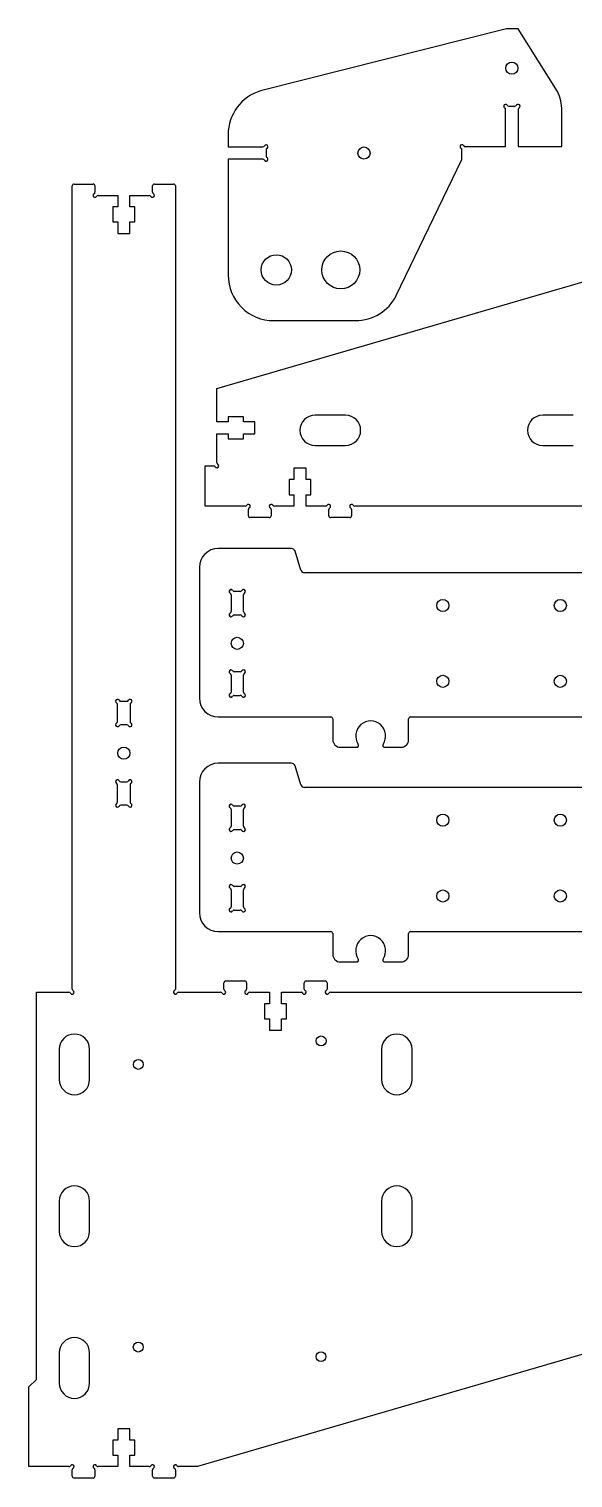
# Model space of a CAD drawing. Extents: x 223 to 1017, y 363 to 753.
# Drawn here: x 223 to 366.5, y 365.8 to 747.6 of the extents above; entities that cross this region are included whole.
import ezdxf

# ---------------------------------------------------------------- set-up
doc = ezdxf.new("R2010")
doc.units = 0
doc.header["$MEASUREMENT"] = 0
doc.layers.add('PRINCIPAL', color=7, linetype='Continuous')

msp = doc.modelspace()

# ---------------------------------------------------------------- linework, layer by layer
at = {"layer": 'PRINCIPAL', "linetype": 'Continuous'}
for p, q in [((272.58, 652.87), (595.03, 746.88)), ((348.92, 747.65), (284.1, 731.34)), ((352.01, 747.65), (348.92, 747.65)), ((362.41, 731.19), (352.01, 747.65)), ((348.71, 716.65), (348.71, 726.43)), ((349.58, 727.29), (351.15, 727.29)), ((352.01, 726.43), (352.01, 716.65)), ((363.54, 716.64), (363.54, 726.11)), ((275.54, 719.84), (275.54, 716.6)), ((275.54, 716.6), (284.67, 716.6)), ((285.54, 715.74), (285.54, 714.17)), ((337.18, 713.29), (337.19, 715.78)), ((338.05, 716.65), (348.71, 716.65)), ((352.01, 716.65), (363.54, 716.64)), ((284.67, 713.3), (275.54, 713.3)), ((275.54, 713.3), (275.54, 682.78)), ((319.86, 677.38), (337.18, 713.29)), ((234.92, 706.78), (239.92, 706.78)), ((256.12, 706.78), (261.12, 706.78)), ((234.42, 494.65), (234.42, 706.28)), ((240.42, 706.28), (240.42, 704.65)), ((241.29, 703.78), (246.42, 703.78)), ((246.42, 703.78), (246.42, 700.78)), ((249.62, 700.78), (249.62, 703.78)), ((249.62, 703.78), (254.76, 703.78)), ((255.62, 704.65), (255.62, 706.28)), ((261.62, 706.28), (261.62, 494.65)), ((246.42, 700.78), (245.15, 700.78)), ((245.15, 700.78), (245.15, 696.78)), ((250.9, 700.78), (249.62, 700.78)), ((250.9, 696.78), (250.9, 700.78)), ((245.15, 696.78), (246.42, 696.78)), ((246.42, 696.78), (246.42, 693.78)), ((249.62, 693.78), (249.62, 696.78)), ((249.62, 696.78), (250.9, 696.78)), ((246.42, 693.78), (249.62, 693.78)), ((287.54, 670.78), (309.14, 670.78)), ((272.58, 644.13), (272.58, 652.87)), ((279.58, 645.4), (275.58, 645.4)), ((275.58, 645.4), (275.58, 644.13)), ((279.58, 644.13), (279.58, 645.4)), ((306.48, 645.88), (298.48, 645.88)), ((366.48, 645.88), (358.48, 645.88)), ((275.58, 644.13), (272.58, 644.13)), ((282.58, 644.13), (279.58, 644.13)), ((282.58, 640.93), (282.58, 644.13)), ((272.58, 633.39), (272.58, 640.93)), ((272.58, 640.93), (275.58, 640.93)), ((275.58, 640.93), (275.58, 639.65)), ((275.58, 639.65), (279.58, 639.65)), ((279.58, 639.65), (279.58, 640.93)), ((279.58, 640.93), (282.58, 640.93)), ((298.48, 637.88), (306.48, 637.88)), ((358.48, 637.88), (366.48, 637.88)), ((269.48, 621.88), (269.48, 632.53)), ((269.48, 632.53), (271.71, 632.53)), ((296.08, 631.88), (292.88, 631.88)), ((292.88, 631.88), (292.88, 628.88)), ((296.08, 628.88), (296.08, 631.88)), ((292.88, 628.88), (291.6, 628.88)), ((291.6, 628.88), (291.6, 624.88)), ((297.35, 628.88), (296.08, 628.88)), ((297.35, 624.88), (297.35, 628.88)), ((291.6, 624.88), (292.88, 624.88)), ((292.88, 624.88), (292.88, 621.88)), ((296.08, 621.88), (296.08, 624.88)), ((296.08, 624.88), (297.35, 624.88)), ((280.01, 621.88), (269.48, 621.88)), ((280.88, 619.38), (280.88, 621.01)), ((286.38, 618.88), (281.38, 618.88)), ((286.88, 621.01), (286.88, 619.38)), ((292.88, 621.88), (287.75, 621.88)), ((301.21, 621.88), (296.08, 621.88)), ((302.08, 619.38), (302.08, 621.01)), ((307.58, 618.88), (302.58, 618.88)), ((308.08, 621.01), (308.08, 619.38)), ((440.01, 621.88), (308.95, 621.88)), ((292.22, 610.74), (272.95, 610.74)), ((294.73, 605.05), (293.17, 610.04)), ((267.95, 605.74), (267.95, 571.35)), ((500.57, 604.35), (295.69, 604.35)), ((276.3, 598.57), (276.3, 594.1)), ((278.74, 599.44), (277.17, 599.44)), ((279.6, 594.1), (279.6, 598.57)), ((277.17, 593.24), (278.74, 593.24)), ((276.3, 577.37), (276.3, 572.9)), ((278.74, 578.24), (277.17, 578.24)), ((279.6, 572.9), (279.6, 577.37)), ((246.37, 565.15), (246.37, 569.62)), ((247.24, 570.48), (248.81, 570.48)), ((249.67, 569.62), (249.67, 565.15)), ((277.17, 572.04), (278.74, 572.04)), ((272.95, 566.35), (302.63, 566.35)), ((303.13, 565.85), (303.13, 560.35)), ((323.13, 560.35), (323.13, 565.85)), ((323.63, 566.35), (472.63, 566.35)), ((248.81, 564.28), (247.24, 564.28)), ((305.13, 558.35), (309.44, 558.35)), ((316.81, 558.35), (321.13, 558.35)), ((292.22, 554.16), (272.95, 554.16)), ((294.73, 548.48), (293.17, 553.46)), ((246.37, 543.95), (246.37, 548.42)), ((247.24, 549.28), (248.81, 549.28)), ((249.67, 548.42), (249.67, 543.95)), ((267.95, 549.16), (267.95, 514.78)), ((500.57, 547.78), (295.69, 547.78)), ((248.81, 543.08), (247.24, 543.08)), ((278.74, 542.86), (277.17, 542.86)), ((276.3, 542), (276.3, 537.53)), ((279.6, 537.53), (279.6, 542)), ((277.17, 536.66), (278.74, 536.66)), ((276.3, 520.8), (276.3, 516.33)), ((278.74, 521.66), (277.17, 521.66)), ((279.6, 516.33), (279.6, 520.8)), ((277.17, 515.46), (278.74, 515.46)), ((272.95, 509.78), (302.63, 509.78)), ((303.13, 509.28), (303.13, 503.78)), ((323.13, 503.78), (323.13, 509.28)), ((323.63, 509.78), (472.63, 509.78)), ((305.13, 501.78), (309.44, 501.78)), ((316.81, 501.78), (321.13, 501.78)), ((274.92, 496.78), (279.92, 496.78)), ((296.12, 496.78), (301.12, 496.78)), ((225.02, 391.78), (225.02, 493.78)), ((225.02, 493.78), (233.56, 493.78)), ((262.49, 493.78), (273.56, 493.78)), ((274.42, 494.65), (274.42, 496.28)), ((280.42, 496.28), (280.42, 494.65)), ((281.29, 493.78), (286.42, 493.78)), ((286.42, 493.78), (286.42, 490.78)), ((289.62, 490.78), (289.62, 493.78)), ((289.62, 493.78), (294.76, 493.78)), ((295.62, 494.65), (295.62, 496.28)), ((301.62, 496.28), (301.62, 494.65)), ((302.49, 493.78), (393.56, 493.78)), ((286.42, 490.78), (285.15, 490.78)), ((285.15, 490.78), (285.15, 486.78)), ((290.9, 490.78), (289.62, 490.78)), ((290.9, 486.78), (290.9, 490.78)), ((285.15, 486.78), (286.42, 486.78)), ((286.42, 486.78), (286.42, 483.78)), ((289.62, 483.78), (289.62, 486.78)), ((289.62, 486.78), (290.9, 486.78)), ((286.42, 483.78), (289.62, 483.78)), ((231.02, 478.78), (231.02, 470.78)), ((239.02, 470.78), (239.02, 478.78)), ((316.02, 478.78), (316.02, 470.78)), ((324.02, 470.78), (324.02, 478.78)), ((589.92, 462.79), (267.47, 368.78)), ((231.02, 438.78), (231.02, 430.78)), ((239.02, 430.78), (239.02, 438.78)), ((316.02, 438.78), (316.02, 430.78)), ((324.02, 430.78), (324.02, 438.78)), ((231.02, 398.78), (231.02, 390.78)), ((239.02, 390.78), (239.02, 398.78)), ((223.02, 389.78), (225.02, 391.78)), ((223.02, 368.78), (223.02, 389.78)), ((249.62, 378.78), (246.42, 378.78)), ((246.42, 378.78), (246.42, 375.78)), ((249.62, 375.78), (249.62, 378.78)), ((246.42, 375.78), (245.15, 375.78)), ((245.15, 375.78), (245.15, 371.78)), ((250.9, 375.78), (249.62, 375.78)), ((250.9, 371.78), (250.9, 375.78)), ((245.15, 371.78), (246.42, 371.78)), ((246.42, 371.78), (246.42, 368.78)), ((249.62, 368.78), (249.62, 371.78)), ((249.62, 371.78), (250.9, 371.78)), ((233.56, 368.78), (223.02, 368.78)), ((234.42, 366.28), (234.42, 367.92)), ((240.42, 367.92), (240.42, 366.28)), ((246.42, 368.78), (241.29, 368.78)), ((254.76, 368.78), (249.62, 368.78)), ((255.62, 366.28), (255.62, 367.92)), ((261.62, 367.92), (261.62, 366.28)), ((267.47, 368.78), (262.49, 368.78)), ((239.92, 365.78), (234.92, 365.78)), ((261.12, 365.78), (256.12, 365.78))]:
    msp.add_line(p, q, dxfattribs=at)
for centre, radius in [((350.36, 737.3), 1.6), ((311.36, 714.95), 1.6), ((288.24, 684.15), 4), ((305.24, 684.15), 5), ((332.13, 595.74), 1.6), ((363.13, 595.74), 1.6), ((277.95, 585.74), 1.6), ((332.13, 575.74), 1.6), ((363.13, 575.74), 1.6), ((248.02, 556.78), 1.6), ((332.13, 539.16), 1.6), ((363.13, 539.16), 1.6), ((277.95, 529.16), 1.6), ((332.13, 519.16), 1.6), ((363.13, 519.16), 1.6), ((300.06, 480.98), 1.3), ((251.86, 474.78), 1.3), ((251.84, 400.28), 1.3), ((300.04, 397.78), 1.3)]:
    msp.add_circle(centre, radius, dxfattribs=at)
for centre, radius, start, end in [((287.54, 719.84), 12, 106.6367, 179.9993), ((351.54, 726.11), 12, 359.9993, 25.0346), ((348.71, 727.29), 0.5, 29.9862, 239.986), ((348.21, 726.43), 0.5, 359.9862, 59.986), ((349.58, 727.79), 0.5, 209.9862, 269.9862), ((351.15, 727.79), 0.5, 269.9862, 329.986), ((352.01, 727.29), 0.5, 299.9862, 149.986), ((352.51, 726.43), 0.5, 119.9862, 179.9862), ((284.67, 717.1), 0.5, 269.9862, 329.986), ((285.54, 716.6), 0.5, 299.9862, 149.986), ((286.04, 715.74), 0.5, 119.9862, 179.9862), ((286.04, 714.17), 0.5, 179.9862, 239.986), ((337.19, 716.65), 0.5, 29.9862, 239.986), ((336.69, 715.78), 0.5, 359.9862, 59.986), ((338.05, 717.15), 0.5, 209.9862, 269.9862), ((284.67, 712.8), 0.5, 29.9862, 89.9862), ((285.54, 713.3), 0.5, 209.9862, 59.986), ((234.92, 706.28), 0.5, 90, 180), ((239.92, 706.28), 0.5, 0, 90), ((256.12, 706.28), 0.5, 90, 180), ((261.12, 706.28), 0.5, 0, 90), ((240.42, 703.78), 0.5, 120.0002, 330), ((239.92, 704.65), 0.5, 300.0002, 0), ((241.29, 703.28), 0.5, 90, 150), ((254.76, 703.28), 0.5, 30.0002, 90), ((255.62, 703.78), 0.5, 210.0002, 60), ((256.12, 704.65), 0.5, 180, 240), ((287.54, 682.78), 12, 179.9993, 269.9993), ((309.14, 682.78), 12, 269.9993, 333.2668), ((298.48, 641.88), 4, 90, 270), ((306.48, 641.88), 4, 270, 90), ((358.48, 641.88), 4, 90, 270), ((271.71, 632.03), 0.5, 30, 90), ((272.58, 632.53), 0.5, 210, 59.9998), ((273.08, 633.39), 0.5, 180, 239.9998), ((280.01, 622.38), 0.5, 270, 330), ((280.88, 621.88), 0.5, 300.0002, 150), ((281.38, 621.01), 0.5, 120.0002, 180), ((281.38, 619.38), 0.5, 180, 270), ((286.88, 621.88), 0.5, 30.0002, 240), ((286.38, 619.38), 0.5, 270, 0), ((286.38, 621.01), 0.5, 0, 60), ((287.75, 622.38), 0.5, 210.0002, 270), ((301.21, 622.38), 0.5, 270, 330), ((302.08, 621.88), 0.5, 300.0002, 150), ((302.58, 621.01), 0.5, 120.0002, 180), ((302.58, 619.38), 0.5, 180, 270), ((308.08, 621.88), 0.5, 30.0002, 240), ((307.58, 619.38), 0.5, 270, 0), ((307.58, 621.01), 0.5, 0, 60), ((308.95, 622.38), 0.5, 210.0002, 270), ((272.95, 605.74), 5, 90, 180), ((292.22, 609.74), 1, 17.3857, 90), ((295.69, 605.35), 1, 197.3857, 270), ((276.3, 599.44), 0.5, 30, 239.9998), ((277.17, 599.94), 0.5, 210, 270), ((278.74, 599.94), 0.5, 270, 329.9998), ((279.6, 599.44), 0.5, 300, 149.9998), ((275.8, 598.57), 0.5, 0, 59.9998), ((280.1, 598.57), 0.5, 120, 180), ((276.3, 593.24), 0.5, 120, 329.9998), ((275.8, 594.1), 0.5, 300, 0), ((277.17, 592.74), 0.5, 90, 149.9998), ((278.74, 592.74), 0.5, 30, 90), ((279.6, 593.24), 0.5, 210, 59.9998), ((280.1, 594.1), 0.5, 180, 239.9998), ((276.3, 578.24), 0.5, 30, 239.9998), ((275.8, 577.37), 0.5, 0, 59.9998), ((277.17, 578.74), 0.5, 210, 270), ((278.74, 578.74), 0.5, 270, 329.9998), ((279.6, 578.24), 0.5, 300, 149.9998), ((280.1, 577.37), 0.5, 120, 180), ((275.8, 572.9), 0.5, 300, 0), ((280.1, 572.9), 0.5, 180, 239.9998), ((246.37, 570.48), 0.5, 30.0002, 240), ((245.87, 569.62), 0.5, 0, 60), ((247.24, 570.98), 0.5, 210.0002, 270), ((248.81, 570.98), 0.5, 270, 330), ((249.67, 570.48), 0.5, 300.0002, 150), ((250.17, 569.62), 0.5, 120.0002, 180), ((272.95, 571.35), 5, 180, 270), ((276.3, 572.04), 0.5, 120, 329.9998), ((277.17, 571.54), 0.5, 90, 149.9998), ((278.74, 571.54), 0.5, 30, 90), ((279.6, 572.04), 0.5, 210, 59.9998), ((302.63, 565.85), 0.5, 0, 90), ((313.13, 561.35), 3.95, 325.8766, 214.1234), ((323.63, 565.85), 0.5, 90, 180), ((246.37, 564.28), 0.5, 120.0002, 330), ((245.87, 565.15), 0.5, 300.0002, 0), ((247.24, 563.78), 0.5, 90, 150), ((248.81, 563.78), 0.5, 30.0002, 90), ((249.67, 564.28), 0.5, 210.0002, 60), ((250.17, 565.15), 0.5, 180, 240), ((305.13, 560.35), 2, 180, 270), ((309.44, 558.85), 0.5, 270, 34.1234), ((316.81, 558.85), 0.5, 145.8766, 270), ((321.13, 560.35), 2, 270, 0), ((272.95, 549.16), 5, 90, 180), ((292.22, 553.16), 1, 17.3857, 90), ((246.37, 549.28), 0.5, 30.0002, 240), ((245.87, 548.42), 0.5, 0, 60), ((247.24, 549.78), 0.5, 210.0002, 270), ((248.81, 549.78), 0.5, 270, 330), ((249.67, 549.28), 0.5, 300.0002, 150), ((250.17, 548.42), 0.5, 120.0002, 180), ((295.69, 548.78), 1, 197.3857, 270), ((246.37, 543.08), 0.5, 120.0002, 330), ((245.87, 543.95), 0.5, 300.0002, 0), ((247.24, 542.58), 0.5, 90, 150), ((248.81, 542.58), 0.5, 30.0002, 90), ((249.67, 543.08), 0.5, 210.0002, 60), ((250.17, 543.95), 0.5, 180, 240), ((276.3, 542.86), 0.5, 30, 239.9998), ((275.8, 542), 0.5, 0, 59.9998), ((277.17, 543.36), 0.5, 210, 270), ((278.74, 543.36), 0.5, 270, 329.9998), ((279.6, 542.86), 0.5, 300, 149.9998), ((280.1, 542), 0.5, 120, 180), ((276.3, 536.66), 0.5, 120, 329.9998), ((275.8, 537.53), 0.5, 300, 0), ((277.17, 536.16), 0.5, 90, 149.9998), ((278.74, 536.16), 0.5, 30, 90), ((279.6, 536.66), 0.5, 210, 59.9998), ((280.1, 537.53), 0.5, 180, 239.9998), ((276.3, 521.66), 0.5, 30, 239.9998), ((275.8, 520.8), 0.5, 0, 59.9998), ((277.17, 522.16), 0.5, 210, 270), ((278.74, 522.16), 0.5, 270, 329.9998), ((279.6, 521.66), 0.5, 300, 149.9998), ((280.1, 520.8), 0.5, 120, 180), ((276.3, 515.46), 0.5, 120, 329.9998), ((275.8, 516.33), 0.5, 300, 0), ((279.6, 515.46), 0.5, 210, 59.9998), ((280.1, 516.33), 0.5, 180, 239.9998), ((272.95, 514.78), 5, 180, 270), ((277.17, 514.96), 0.5, 90, 149.9998), ((278.74, 514.96), 0.5, 30, 90), ((302.63, 509.28), 0.5, 0, 90), ((313.13, 504.77), 3.95, 325.8766, 214.1234), ((323.63, 509.28), 0.5, 90, 180), ((305.13, 503.78), 2, 180, 270), ((309.44, 502.28), 0.5, 270, 34.1234), ((316.81, 502.28), 0.5, 145.8766, 270), ((321.13, 503.78), 2, 270, 0), ((274.92, 496.28), 0.5, 90, 180), ((279.92, 496.28), 0.5, 0, 90), ((296.12, 496.28), 0.5, 90, 180), ((301.12, 496.28), 0.5, 0, 90), ((233.56, 493.28), 0.5, 30.0002, 90), ((234.42, 493.78), 0.5, 210.0002, 60), ((234.92, 494.65), 0.5, 180, 240), ((261.62, 493.78), 0.5, 120.0002, 330), ((261.12, 494.65), 0.5, 300.0002, 0), ((262.49, 493.28), 0.5, 90, 150), ((273.56, 493.28), 0.5, 30.0002, 90), ((274.42, 493.78), 0.5, 210.0002, 60), ((274.92, 494.65), 0.5, 180, 240), ((280.42, 493.78), 0.5, 120.0002, 330), ((279.92, 494.65), 0.5, 300.0002, 0), ((281.29, 493.28), 0.5, 90, 150), ((294.76, 493.28), 0.5, 30.0002, 90), ((295.62, 493.78), 0.5, 210.0002, 60), ((296.12, 494.65), 0.5, 180, 240), ((301.62, 493.78), 0.5, 120.0002, 330), ((301.12, 494.65), 0.5, 300.0002, 0), ((302.49, 493.28), 0.5, 90, 150), ((235.02, 478.78), 4, 0, 180), ((320.02, 478.78), 4, 0, 180), ((235.02, 470.78), 4, 180, 360), ((320.02, 470.78), 4, 180, 360), ((235.02, 438.78), 4, 0, 180), ((320.02, 438.78), 4, 0, 180), ((235.02, 430.78), 4, 180, 360), ((320.02, 430.78), 4, 180, 360), ((235.02, 398.78), 4, 0, 180), ((235.02, 390.78), 4, 180, 360), ((233.56, 369.28), 0.5, 270, 329.9998), ((234.42, 368.78), 0.5, 300, 149.9998), ((234.92, 367.92), 0.5, 120, 180), ((240.42, 368.78), 0.5, 30, 239.9998), ((239.92, 367.92), 0.5, 0, 59.9998), ((241.29, 369.28), 0.5, 210, 270), ((254.76, 369.28), 0.5, 270, 329.9998), ((255.62, 368.78), 0.5, 300, 149.9998), ((256.12, 367.92), 0.5, 120, 180), ((261.62, 368.78), 0.5, 30, 239.9998), ((261.12, 367.92), 0.5, 0, 59.9998), ((262.49, 369.28), 0.5, 210, 270), ((234.92, 366.28), 0.5, 180, 270), ((239.92, 366.28), 0.5, 270, 0), ((256.12, 366.28), 0.5, 180, 270), ((261.12, 366.28), 0.5, 270, 0)]:
    msp.add_arc(centre, radius, start, end, dxfattribs=at)

doc.saveas('drawing.dxf')
